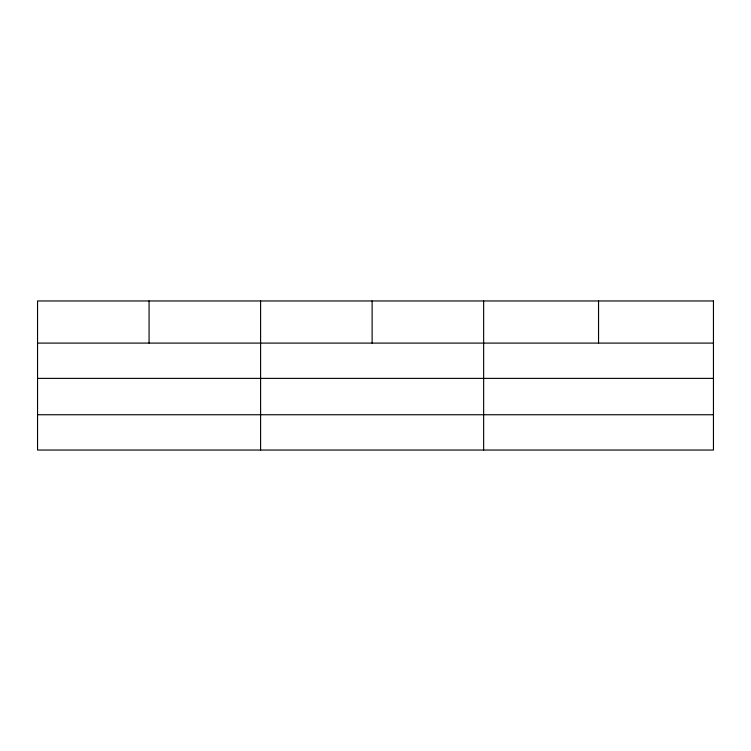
<?xml version="1.0" encoding="UTF-8"?>
<svg xmlns="http://www.w3.org/2000/svg" width="751" height="751" viewBox="0 0 751 751"><rect width="100%" height="100%" fill="white"/><g stroke="black" fill="none" stroke-linecap="round" stroke-linejoin="round"><path stroke-width="1.13" d="M37.55 343.094L713.45 343.094M37.55 378.382L713.45 378.382M37.55 414.749L713.45 414.749M598.547 300.963L598.547 343.094M483.644 300.963L483.644 450.037M372.12 300.963L372.12 343.094M260.597 300.963L260.597 450.037M149.073 300.963L149.073 343.094M713.45 300.963L37.55 300.963L37.55 450.037L713.45 450.037L713.45 300.963"/></g></svg>
